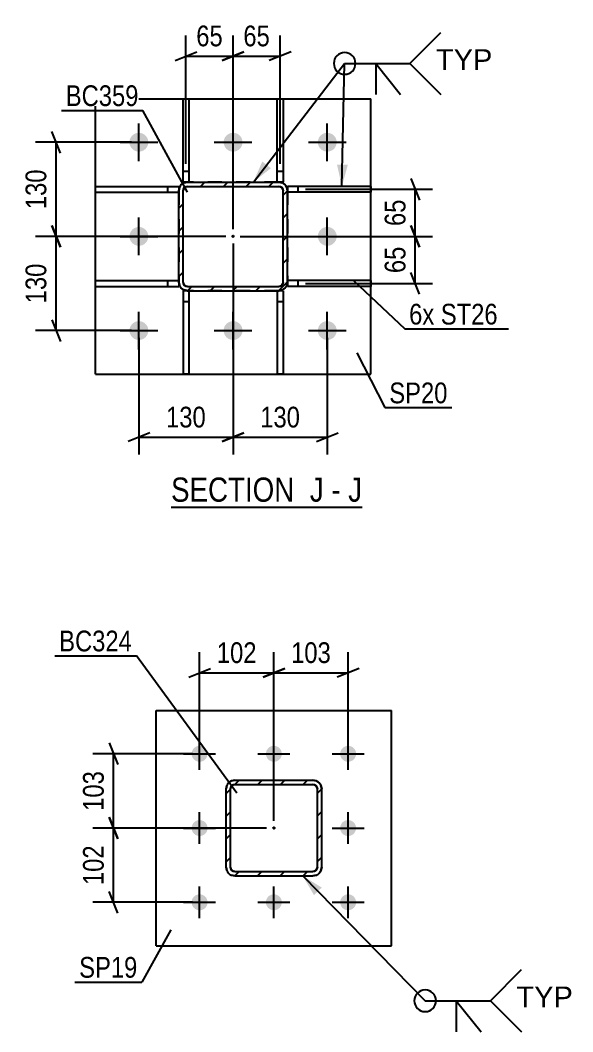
# Model space of a CAD drawing. Header units: millimetres. Extents: x -836 to 353, y -855 to -14.
# Drawn here: x -0.8 to 75.4, y -528.4 to -388.7 of the extents above; entities that cross this region are included whole.
import ezdxf

# ---------------------------------------------------------------- set-up
doc = ezdxf.new("R2010")
doc.units = ezdxf.units.MM
doc.linetypes.add('DXK_LINE_DOT2', pattern=[3.9198, 1.9599, -1.9599])
doc.linetypes.add('DXK_LINE_DOT3', pattern=[5.9187, 2.979, -0.9799, 0.9799, -0.9799])
doc.styles.add('Arial', font='ARIAL.TTF', dxfattribs={"height": 0.2})
doc.styles.add('Arial Narrow', font='ARIALN.TTF', dxfattribs={"height": 0.2})

# ---------------------------------------------------------------- blocks, each defined once
blk = doc.blocks.new('Unknown-570393895-21 - 4459')
at = {"color": 6, "linetype": 'Continuous'}
blk.add_line((19.98, -455.95), (46.35, -455.95), dxfattribs=at)
at = {"color": 0, "linetype": 'Continuous'}
for points in [[(38.09, -455.2), (38.09, -451.7), (19.98, -451.7), (19.98, -455.2)], [(41.06, -455.2), (41.06, -451.7), (39.14, -451.7), (39.14, -455.2)], [(43.38, -455.2), (43.38, -451.7), (42.11, -451.7), (42.11, -455.2)], [(46.35, -455.2), (46.35, -451.7), (44.43, -451.7), (44.43, -455.2)]]:
    blk.add_wipeout(points, dxfattribs=at)
at = {"color": 7, "linetype": 'Continuous', "style": 'Arial Narrow'}
for s, p in [('SECTION ', (19.98, -455.2)), ('J', (39.14, -455.2)), ('J', (44.43, -455.2)), ('-', (42.11, -455.2))]:
    blk.add_text(s, height=3.34, dxfattribs=at).set_placement(p)
blk = doc.blocks.new('Bolt-570393895-4699 - 4459')
at = {"linetype": 'Continuous'}
for points in [[(14.24, -405.57, -1), (16.84, -405.57, -1)], [(27.24, -405.57, -1), (29.84, -405.57, -1)], [(40.24, -405.57, -1), (42.84, -405.57, -1)], [(14.24, -418.57, -1), (16.84, -418.57, -1)], [(40.24, -418.57, -1), (42.84, -418.57, -1)], [(14.24, -431.57, -1), (16.84, -431.57, -1)], [(27.24, -431.57, -1), (29.84, -431.57, -1)], [(40.24, -431.57, -1), (42.84, -431.57, -1)]]:
    blk.add_hatch(color=1, dxfattribs=at).paths.add_polyline_path(points)
at = {"color": 1, "linetype": 'Continuous'}
for p, q in [((15.54, -408.17), (15.54, -402.97)), ((28.54, -408.17), (28.54, -402.97)), ((41.54, -408.17), (41.54, -402.97)), ((12.94, -405.57), (18.14, -405.57)), ((25.94, -405.57), (31.14, -405.57)), ((38.94, -405.57), (44.14, -405.57)), ((15.54, -421.17), (15.54, -415.97)), ((41.54, -421.17), (41.54, -415.97)), ((12.94, -418.57), (18.14, -418.57)), ((38.94, -418.57), (44.14, -418.57)), ((15.54, -434.17), (15.54, -428.97)), ((28.54, -434.17), (28.54, -428.97)), ((41.54, -434.17), (41.54, -428.97)), ((12.94, -431.57), (18.14, -431.57)), ((25.94, -431.57), (31.14, -431.57)), ((38.94, -431.57), (44.14, -431.57))]:
    blk.add_line(p, q, dxfattribs=at)
blk = doc.blocks.new('Part-570393895-4668 - 4459')
at = {"color": 2, "linetype": 'Continuous'}
for p, q in [((47.54, -424.67), (36.04, -424.67)), ((36.04, -424.87), (36.04, -425.47)), ((47.54, -425.47), (36.04, -425.47)), ((47.54, -424.67), (47.54, -425.47))]:
    blk.add_line(p, q, dxfattribs=at)
at = {"color": 7, "linetype": 'DXK_LINE_DOT2'}
for p, q in [((36.04, -424.67), (36.04, -424.87)), ((37.54, -425.47), (37.54, -424.67))]:
    blk.add_line(p, q, dxfattribs=at)
blk = doc.blocks.new('Part-570393895-4521 - 4459')
at = {"linetype": 'Continuous'}
h = blk.add_hatch(dxfattribs=at)
h.set_pattern_fill('', scale=0.7, style=0, pattern_type=0)
h.set_pattern_definition([(45, (36.0357, -412.2651), (-1.57154, 1.57154), [])])
h.paths.add_polyline_path([(36.04, -424.87), (36.04, -412.27), (35.94, -411.81), (35.68, -411.42), (35.29, -411.16), (34.84, -411.07), (22.24, -411.07), (21.78, -411.16), (21.39, -411.42), (21.13, -411.81), (21.04, -412.27), (21.04, -424.87), (21.13, -425.32), (21.39, -425.71), (21.78, -425.97), (22.24, -426.07), (34.84, -426.07), (35.29, -425.97), (35.68, -425.71), (35.94, -425.32)])
h.paths.add_polyline_path([(35.07, -425.42), (34.84, -425.47), (22.24, -425.47), (22.01, -425.42), (21.81, -425.29), (21.68, -425.09), (21.64, -424.87), (21.64, -412.27), (21.68, -412.04), (21.81, -411.84), (22.01, -411.71), (22.24, -411.67), (34.84, -411.67), (35.07, -411.71), (35.26, -411.84), (35.39, -412.04), (35.44, -412.27), (35.44, -424.87), (35.39, -425.09), (35.26, -425.29)])
blk.add_hatch(color=30, dxfattribs=at).paths.add_polyline_path([(28.54, -418.67, -1), (28.54, -418.47, -1)])
at = {"color": 7, "linetype": 'DXK_LINE_DOT2'}
for p, q in [((21.04, -412.27), (21.13, -411.81)), ((21.81, -411.84), (21.68, -412.04)), ((21.78, -411.16), (22.24, -411.07)), ((22.01, -411.71), (21.81, -411.84)), ((22.24, -411.67), (22.01, -411.71)), ((34.84, -411.07), (22.24, -411.07)), ((22.24, -411.67), (34.84, -411.67)), ((34.84, -411.07), (35.29, -411.16)), ((35.07, -411.71), (34.84, -411.67)), ((35.26, -411.84), (35.07, -411.71)), ((35.39, -412.04), (35.26, -411.84)), ((35.94, -411.81), (36.04, -412.27)), ((21.04, -412.27), (21.04, -424.87)), ((21.68, -412.04), (21.64, -412.27)), ((21.64, -424.87), (21.64, -412.27)), ((35.44, -412.27), (35.39, -412.04)), ((35.44, -424.87), (35.44, -412.27)), ((36.04, -412.27), (36.04, -424.87)), ((21.13, -425.32), (21.04, -424.87)), ((21.64, -424.87), (21.68, -425.09)), ((21.68, -425.09), (21.81, -425.29)), ((21.81, -425.29), (22.01, -425.42)), ((22.01, -425.42), (22.24, -425.47)), ((22.24, -425.47), (34.84, -425.47)), ((34.84, -425.47), (35.07, -425.42)), ((35.07, -425.42), (35.26, -425.29)), ((35.26, -425.29), (35.39, -425.09)), ((35.39, -425.09), (35.44, -424.87)), ((36.04, -424.87), (35.94, -425.32)), ((22.24, -426.07), (21.78, -425.97)), ((34.84, -426.07), (22.24, -426.07)), ((35.29, -425.97), (34.84, -426.07))]:
    blk.add_line(p, q, dxfattribs=at)
at = {"color": 2, "linetype": 'Continuous'}
for p, q in [((21.13, -411.81), (21.04, -412.27)), ((21.68, -412.04), (21.81, -411.84)), ((22.24, -411.07), (21.78, -411.16)), ((21.81, -411.84), (22.01, -411.71)), ((22.01, -411.71), (22.24, -411.67)), ((22.24, -411.07), (34.84, -411.07)), ((22.24, -411.67), (34.84, -411.67)), ((35.29, -411.16), (34.84, -411.07)), ((34.84, -411.67), (35.07, -411.71)), ((35.07, -411.71), (35.26, -411.84)), ((35.26, -411.84), (35.39, -412.04)), ((36.04, -412.27), (35.94, -411.81)), ((21.04, -424.87), (21.04, -412.27)), ((21.64, -412.27), (21.68, -412.04)), ((21.64, -424.87), (21.64, -412.27)), ((35.39, -412.04), (35.44, -412.27)), ((35.44, -424.87), (35.44, -412.27)), ((36.04, -424.87), (36.04, -412.27)), ((21.04, -424.87), (21.13, -425.32)), ((21.68, -425.09), (21.64, -424.87)), ((21.81, -425.29), (21.68, -425.09)), ((22.01, -425.42), (21.81, -425.29)), ((22.24, -425.47), (22.01, -425.42)), ((22.24, -425.47), (34.84, -425.47)), ((35.07, -425.42), (34.84, -425.47)), ((35.26, -425.29), (35.07, -425.42)), ((35.39, -425.09), (35.26, -425.29)), ((35.44, -424.87), (35.39, -425.09)), ((35.94, -425.32), (36.04, -424.87)), ((21.78, -425.97), (22.24, -426.07)), ((22.24, -426.07), (34.84, -426.07)), ((34.84, -426.07), (35.29, -425.97))]:
    blk.add_line(p, q, dxfattribs=at)
at = {"color": 7, "linetype": 'DXK_LINE_DOT3'}
blk.add_line((28.54, -418.57), (28.54, -418.57), dxfattribs=at)
at = {"color": 30, "linetype": 'DXK_LINE_DOT3'}
blk.add_line((28.54, -418.57), (28.54, -418.57), dxfattribs=at)
at = {"color": 30, "linetype": 'Continuous'}
blk.add_circle((28.54, -418.57), 0.1, dxfattribs=at)
at = {"color": 7, "linetype": 'DXK_LINE_DOT2'}
for centre, start, end in [((22.24, -412.27), 112.5, 157.5), ((34.84, -412.27), 22.5, 67.5), ((22.24, -424.87), 202.5, 247.5), ((34.84, -424.87), 292.5, 337.5)]:
    blk.add_arc(centre, 1.2, start, end, dxfattribs=at)
at = {"color": 2, "linetype": 'Continuous'}
for centre, start, end in [((22.24, -412.27), 112.5, 157.5), ((34.84, -412.27), 22.5, 67.5), ((22.24, -424.87), 202.5, 247.5), ((34.84, -424.87), 292.5, 337.5)]:
    blk.add_arc(centre, 1.2, start, end, dxfattribs=at)
blk = doc.blocks.new('Part-570393895-4552 - 4459')
at = {"color": 2, "linetype": 'Continuous'}
for p, q in [((9.54, -437.57), (9.54, -399.57)), ((9.54, -399.57), (47.54, -399.57)), ((47.54, -437.57), (47.54, -399.57)), ((9.54, -437.57), (47.54, -437.57))]:
    blk.add_line(p, q, dxfattribs=at)
blk = doc.blocks.new('Part-570393895-4663 - 4459')
at = {"color": 2, "linetype": 'Continuous'}
for p, q in [((9.54, -425.47), (9.54, -424.67)), ((9.54, -424.67), (21.04, -424.67)), ((9.54, -425.47), (21.04, -425.47)), ((21.04, -424.87), (21.04, -425.47))]:
    blk.add_line(p, q, dxfattribs=at)
at = {"color": 7, "linetype": 'DXK_LINE_DOT2'}
for p, q in [((19.54, -425.47), (19.54, -424.67)), ((21.04, -424.67), (21.04, -424.87))]:
    blk.add_line(p, q, dxfattribs=at)
blk = doc.blocks.new('Part-570393895-4709 - 4459')
at = {"color": 2, "linetype": 'Continuous'}
for p, q in [((21.64, -426.07), (21.64, -437.57)), ((22.24, -426.07), (21.64, -426.07)), ((22.44, -426.07), (22.44, -437.57)), ((22.44, -437.57), (21.64, -437.57))]:
    blk.add_line(p, q, dxfattribs=at)
at = {"color": 7, "linetype": 'DXK_LINE_DOT2'}
for p, q in [((22.44, -426.07), (22.24, -426.07)), ((21.64, -427.57), (22.44, -427.57))]:
    blk.add_line(p, q, dxfattribs=at)
blk = doc.blocks.new('Part-570393895-4714 - 4459')
at = {"color": 2, "linetype": 'Continuous'}
for p, q in [((34.64, -426.07), (34.64, -437.57)), ((35.44, -426.07), (34.84, -426.07)), ((35.44, -426.07), (35.44, -437.57)), ((35.44, -437.57), (34.64, -437.57))]:
    blk.add_line(p, q, dxfattribs=at)
at = {"color": 7, "linetype": 'DXK_LINE_DOT2'}
for p, q in [((34.84, -426.07), (34.64, -426.07)), ((34.64, -427.57), (35.44, -427.57))]:
    blk.add_line(p, q, dxfattribs=at)
blk = doc.blocks.new('Part-570393895-4719 - 4459')
at = {"color": 2, "linetype": 'Continuous'}
for p, q in [((21.64, -411.07), (21.64, -399.57)), ((21.64, -399.57), (22.44, -399.57)), ((22.44, -399.57), (22.44, -411.07)), ((22.24, -411.07), (21.64, -411.07))]:
    blk.add_line(p, q, dxfattribs=at)
at = {"color": 7, "linetype": 'DXK_LINE_DOT2'}
for p, q in [((21.64, -409.57), (22.44, -409.57)), ((22.44, -411.07), (22.24, -411.07))]:
    blk.add_line(p, q, dxfattribs=at)
blk = doc.blocks.new('Part-570393895-4724 - 4459')
at = {"color": 2, "linetype": 'Continuous'}
for p, q in [((34.64, -411.07), (34.64, -399.57)), ((34.64, -399.57), (35.44, -399.57)), ((35.44, -399.57), (35.44, -411.07)), ((35.44, -411.07), (34.84, -411.07))]:
    blk.add_line(p, q, dxfattribs=at)
at = {"color": 7, "linetype": 'DXK_LINE_DOT2'}
for p, q in [((34.64, -409.57), (35.44, -409.57)), ((34.84, -411.07), (34.64, -411.07))]:
    blk.add_line(p, q, dxfattribs=at)
blk = doc.blocks.new('Part-570393895-4794 - 4459')
at = {"color": 2, "linetype": 'Continuous'}
for p, q in [((47.54, -411.67), (36.04, -411.67)), ((36.04, -411.67), (36.04, -412.27)), ((47.54, -411.67), (47.54, -412.47)), ((47.54, -412.47), (36.04, -412.47))]:
    blk.add_line(p, q, dxfattribs=at)
at = {"color": 7, "linetype": 'DXK_LINE_DOT2'}
for p, q in [((37.54, -412.47), (37.54, -411.67)), ((36.04, -412.27), (36.04, -412.47))]:
    blk.add_line(p, q, dxfattribs=at)
blk = doc.blocks.new('Part-570393895-4795 - 4459')
at = {"color": 2, "linetype": 'Continuous'}
for p, q in [((9.54, -412.47), (9.54, -411.67)), ((9.54, -411.67), (21.04, -411.67)), ((21.04, -411.67), (21.04, -412.27)), ((9.54, -412.47), (21.04, -412.47))]:
    blk.add_line(p, q, dxfattribs=at)
at = {"color": 7, "linetype": 'DXK_LINE_DOT2'}
for p, q in [((19.54, -412.47), (19.54, -411.67)), ((21.04, -412.27), (21.04, -412.47))]:
    blk.add_line(p, q, dxfattribs=at)
blk = doc.blocks.new('Part-570393895-4262 - 3992')
at = {"color": 2, "linetype": 'Continuous'}
for p, q in [((17.92, -516.5), (17.92, -484)), ((17.92, -484), (50.42, -484)), ((50.42, -516.5), (50.42, -484)), ((17.92, -516.5), (50.42, -516.5))]:
    blk.add_line(p, q, dxfattribs=at)
blk = doc.blocks.new('Bolt-570393895-4025 - 3992')
at = {"linetype": 'Continuous'}
for points in [[(22.82, -490, -1), (25.02, -490, -1)], [(33.07, -490, -1), (35.27, -490, -1)], [(43.32, -490, -1), (45.52, -490, -1)], [(22.82, -500.25, -1), (25.02, -500.25, -1)], [(43.32, -500.25, -1), (45.52, -500.25, -1)], [(22.82, -510.5, -1), (25.02, -510.5, -1)], [(33.07, -510.5, -1), (35.27, -510.5, -1)], [(43.32, -510.5, -1), (45.52, -510.5, -1)]]:
    blk.add_hatch(color=1, dxfattribs=at).paths.add_polyline_path(points)
at = {"color": 1, "linetype": 'Continuous'}
for p, q in [((23.92, -492.2), (23.92, -487.8)), ((34.17, -492.2), (34.17, -487.8)), ((44.42, -492.2), (44.42, -487.8)), ((21.72, -490), (26.12, -490)), ((31.97, -490), (36.37, -490)), ((42.22, -490), (46.62, -490)), ((23.92, -502.45), (23.92, -498.05)), ((44.42, -502.45), (44.42, -498.05)), ((21.72, -500.25), (26.12, -500.25)), ((42.22, -500.25), (46.62, -500.25)), ((23.92, -512.7), (23.92, -508.3)), ((34.17, -512.7), (34.17, -508.3)), ((44.42, -512.7), (44.42, -508.3)), ((21.72, -510.5), (26.12, -510.5)), ((31.97, -510.5), (36.37, -510.5)), ((42.22, -510.5), (46.62, -510.5))]:
    blk.add_line(p, q, dxfattribs=at)
blk = doc.blocks.new('Part-570393895-4280 - 3992')
at = {"linetype": 'Continuous'}
h = blk.add_hatch(dxfattribs=at)
h.set_pattern_fill('', scale=0.7, style=0, pattern_type=0)
h.set_pattern_definition([(45, (40.766, -494.8477), (-1.57154, 1.57154), [])])
h.paths.add_polyline_path([(40.77, -505.65), (40.77, -494.85), (40.67, -494.39), (40.41, -494), (40.03, -493.74), (39.57, -493.65), (28.77, -493.65), (28.31, -493.74), (27.92, -494), (27.66, -494.39), (27.57, -494.85), (27.57, -505.65), (27.66, -506.11), (27.92, -506.5), (28.31, -506.76), (28.77, -506.85), (39.57, -506.85), (40.03, -506.76), (40.41, -506.5), (40.67, -506.11)])
h.paths.add_polyline_path([(39.8, -506.2), (39.57, -506.25), (28.77, -506.25), (28.54, -506.2), (28.34, -506.07), (28.21, -505.88), (28.17, -505.65), (28.17, -494.85), (28.21, -494.62), (28.34, -494.42), (28.54, -494.29), (28.77, -494.25), (39.57, -494.25), (39.8, -494.29), (39.99, -494.42), (40.12, -494.62), (40.17, -494.85), (40.17, -505.65), (40.12, -505.88), (39.99, -506.07)])
blk.add_hatch(color=30, dxfattribs=at).paths.add_polyline_path([(34.17, -500.35, -1), (34.17, -500.15, -1)])
at = {"color": 7, "linetype": 'DXK_LINE_DOT2'}
for p, q in [((28.31, -493.74), (28.77, -493.65)), ((28.54, -494.29), (28.34, -494.42)), ((28.77, -494.25), (28.54, -494.29)), ((28.77, -493.65), (39.57, -493.65)), ((28.77, -494.25), (39.57, -494.25)), ((39.57, -493.65), (40.03, -493.74)), ((39.8, -494.29), (39.57, -494.25)), ((39.99, -494.42), (39.8, -494.29)), ((27.57, -494.85), (27.66, -494.39)), ((27.57, -505.65), (27.57, -494.85)), ((28.21, -494.62), (28.17, -494.85)), ((28.17, -505.65), (28.17, -494.85)), ((28.34, -494.42), (28.21, -494.62)), ((40.12, -494.62), (39.99, -494.42)), ((40.17, -494.85), (40.12, -494.62)), ((40.17, -505.65), (40.17, -494.85)), ((40.67, -494.39), (40.77, -494.85)), ((40.77, -505.65), (40.77, -494.85)), ((27.66, -506.11), (27.57, -505.65)), ((28.17, -505.65), (28.21, -505.88)), ((28.21, -505.88), (28.34, -506.07)), ((28.77, -506.85), (28.31, -506.76)), ((28.34, -506.07), (28.54, -506.2)), ((28.54, -506.2), (28.77, -506.25)), ((28.77, -506.25), (39.57, -506.25)), ((28.77, -506.85), (39.57, -506.85)), ((39.57, -506.25), (39.8, -506.2)), ((40.03, -506.76), (39.57, -506.85)), ((39.8, -506.2), (39.99, -506.07)), ((39.99, -506.07), (40.12, -505.88)), ((40.12, -505.88), (40.17, -505.65)), ((40.77, -505.65), (40.67, -506.11))]:
    blk.add_line(p, q, dxfattribs=at)
at = {"color": 2, "linetype": 'Continuous'}
for p, q in [((28.77, -493.65), (28.31, -493.74)), ((28.34, -494.42), (28.54, -494.29)), ((28.54, -494.29), (28.77, -494.25)), ((28.77, -493.65), (28.77, -493.65)), ((28.77, -493.65), (39.57, -493.65)), ((28.77, -494.25), (28.77, -494.25)), ((28.77, -494.25), (39.57, -494.25)), ((39.57, -493.65), (39.57, -493.65)), ((40.03, -493.74), (39.57, -493.65)), ((39.57, -494.25), (39.57, -494.25)), ((39.57, -494.25), (39.8, -494.29)), ((39.8, -494.29), (39.99, -494.42)), ((27.66, -494.39), (27.57, -494.85)), ((27.57, -494.85), (27.57, -494.85)), ((27.57, -505.65), (27.57, -494.85)), ((28.17, -494.85), (28.21, -494.62)), ((28.17, -494.85), (28.17, -494.85)), ((28.17, -505.65), (28.17, -494.85)), ((28.21, -494.62), (28.34, -494.42)), ((39.99, -494.42), (40.12, -494.62)), ((40.12, -494.62), (40.17, -494.85)), ((40.17, -494.85), (40.17, -494.85)), ((40.17, -505.65), (40.17, -494.85)), ((40.77, -494.85), (40.67, -494.39)), ((40.77, -494.85), (40.77, -494.85)), ((40.77, -505.65), (40.77, -494.85)), ((27.57, -505.65), (27.57, -505.65)), ((27.57, -505.65), (27.66, -506.11)), ((28.17, -505.65), (28.17, -505.65)), ((28.21, -505.88), (28.17, -505.65)), ((28.34, -506.07), (28.21, -505.88)), ((28.31, -506.76), (28.77, -506.85)), ((28.54, -506.2), (28.34, -506.07)), ((28.77, -506.25), (28.54, -506.2)), ((28.77, -506.25), (28.77, -506.25)), ((28.77, -506.25), (39.57, -506.25)), ((28.77, -506.85), (28.77, -506.85)), ((28.77, -506.85), (39.57, -506.85)), ((39.8, -506.2), (39.57, -506.25)), ((39.57, -506.25), (39.57, -506.25)), ((39.57, -506.85), (40.03, -506.76)), ((39.57, -506.85), (39.57, -506.85)), ((39.99, -506.07), (39.8, -506.2)), ((40.12, -505.88), (39.99, -506.07)), ((40.17, -505.65), (40.12, -505.88)), ((40.17, -505.65), (40.17, -505.65)), ((40.67, -506.11), (40.77, -505.65)), ((40.77, -505.65), (40.77, -505.65))]:
    blk.add_line(p, q, dxfattribs=at)
at = {"color": 30, "linetype": 'DXK_LINE_DOT3'}
blk.add_line((34.17, -500.25), (34.17, -500.25), dxfattribs=at)
at = {"color": 30, "linetype": 'Continuous'}
blk.add_circle((34.17, -500.25), 0.1, dxfattribs=at)
at = {"color": 7, "linetype": 'DXK_LINE_DOT2'}
for centre, start, end in [((28.77, -494.85), 112.5, 157.5), ((39.57, -494.85), 22.5, 67.5), ((28.77, -505.65), 202.5, 247.5), ((39.57, -505.65), 292.5, 337.5)]:
    blk.add_arc(centre, 1.2, start, end, dxfattribs=at)
at = {"color": 2, "linetype": 'Continuous'}
for centre, start, end in [((28.77, -494.85), 112.5, 157.5), ((39.57, -494.85), 22.5, 67.5), ((28.77, -505.65), 202.5, 247.5), ((39.57, -505.65), 292.5, 337.5)]:
    blk.add_arc(centre, 1.2, start, end, dxfattribs=at)
blk = doc.blocks.new('StraightDimension-570393895-4942 - 4459')
at = {"color": 7, "linetype": 'Continuous'}
for p, q in [((53.08, -417.07), (54.28, -420.07)), ((29.54, -418.57), (56.08, -418.57)), ((53.68, -425.07), (53.68, -418.57)), ((54.28, -426.57), (53.08, -423.57)), ((38.54, -425.07), (56.08, -425.07))]:
    blk.add_line(p, q, dxfattribs=at)
at = {"color": 0}
blk.add_wipeout([(52.93, -419.39), (48.73, -419.39), (48.73, -424.24), (52.93, -424.24)], dxfattribs=at)
at = {"color": 3, "style": 'Arial Narrow'}
blk.add_text('65', height=2.863, rotation=90.0002, dxfattribs=at).set_placement((52.33, -423.64))
blk = doc.blocks.new('StraightDimension-570393895-4958 - 4459')
at = {"color": 7, "linetype": 'Continuous'}
for p, q in [((53.08, -410.57), (54.28, -413.57)), ((38.54, -412.07), (56.08, -412.07)), ((53.68, -418.57), (53.68, -412.07)), ((54.28, -420.07), (53.08, -417.07)), ((29.54, -418.57), (56.08, -418.57))]:
    blk.add_line(p, q, dxfattribs=at)
at = {"color": 0}
blk.add_wipeout([(52.93, -412.89), (48.73, -412.89), (48.73, -417.74), (52.93, -417.74)], dxfattribs=at)
at = {"color": 3, "style": 'Arial Narrow'}
blk.add_text('65', height=2.863, rotation=90.0002, dxfattribs=at).set_placement((52.33, -417.14))
blk = doc.blocks.new('StraightDimension-570393895-4924 - 4459')
at = {"color": 7, "linetype": 'Continuous'}
for p, q in [((4.71, -407.07), (3.51, -404.07)), ((14.54, -405.57), (1.26, -405.57)), ((4.11, -418.57), (4.11, -405.57)), ((3.51, -417.07), (4.71, -420.07)), ((27.54, -418.57), (1.26, -418.57))]:
    blk.add_line(p, q, dxfattribs=at)
at = {"color": 0}
blk.add_wipeout([(3.36, -408.72), (-0.84, -408.72), (-0.84, -415.41), (3.36, -415.41)], dxfattribs=at)
at = {"color": 3, "style": 'Arial Narrow'}
blk.add_text('130', height=2.863, rotation=90.0002, dxfattribs=at).set_placement((2.76, -414.81))
blk = doc.blocks.new('StraightDimension-570393895-4879 - 4459')
at = {"color": 7, "linetype": 'Continuous'}
for p, q in [((22.04, -408.57), (22.04, -390.83)), ((28.54, -417.57), (28.54, -390.83)), ((20.54, -394.28), (23.54, -393.08)), ((22.04, -393.68), (28.54, -393.68)), ((30.04, -393.08), (27.04, -394.28))]:
    blk.add_line(p, q, dxfattribs=at)
at = {"color": 0}
blk.add_wipeout([(27.71, -392.93), (27.71, -388.73), (22.86, -388.73), (22.86, -392.93)], dxfattribs=at)
at = {"color": 3, "style": 'Arial Narrow'}
blk.add_text('65', height=2.863, dxfattribs=at).set_placement((23.46, -392.33))
blk = doc.blocks.new('StraightDimension-570393895-4907 - 4459')
at = {"color": 7, "linetype": 'Continuous'}
for p, q in [((4.71, -420.07), (3.51, -417.07)), ((27.54, -418.57), (1.26, -418.57)), ((4.11, -431.57), (4.11, -418.57)), ((3.51, -430.07), (4.71, -433.07)), ((14.54, -431.57), (1.26, -431.57))]:
    blk.add_line(p, q, dxfattribs=at)
at = {"color": 0}
blk.add_wipeout([(3.36, -421.72), (-0.84, -421.72), (-0.84, -428.41), (3.36, -428.41)], dxfattribs=at)
at = {"color": 3, "style": 'Arial Narrow'}
blk.add_text('130', height=2.863, rotation=90.0002, dxfattribs=at).set_placement((2.76, -427.81))
blk = doc.blocks.new('StraightDimension-570393895-4844 - 4459')
at = {"color": 7, "linetype": 'Continuous'}
for p, q in [((28.54, -419.57), (28.54, -448.7)), ((15.54, -432.57), (15.54, -448.7)), ((17.04, -445.7), (14.04, -446.9)), ((15.54, -446.3), (28.54, -446.3)), ((27.04, -446.9), (30.04, -445.7))]:
    blk.add_line(p, q, dxfattribs=at)
at = {"color": 0}
blk.add_wipeout([(25.38, -445.55), (25.38, -441.35), (18.69, -441.35), (18.69, -445.55)], dxfattribs=at)
at = {"color": 3, "style": 'Arial Narrow'}
blk.add_text('130', height=2.863, dxfattribs=at).set_placement((19.29, -444.95))
blk = doc.blocks.new('StraightDimension-570393895-4861 - 4459')
at = {"color": 7, "linetype": 'Continuous'}
for p, q in [((28.54, -419.57), (28.54, -448.7)), ((41.54, -432.57), (41.54, -448.7)), ((30.04, -445.7), (27.04, -446.9)), ((28.54, -446.3), (41.54, -446.3)), ((40.04, -446.9), (43.04, -445.7))]:
    blk.add_line(p, q, dxfattribs=at)
at = {"color": 0}
blk.add_wipeout([(38.38, -445.55), (38.38, -441.35), (31.69, -441.35), (31.69, -445.55)], dxfattribs=at)
at = {"color": 3, "style": 'Arial Narrow'}
blk.add_text('130', height=2.863, dxfattribs=at).set_placement((32.29, -444.95))
blk = doc.blocks.new('StraightDimension-570393895-4893 - 4459')
at = {"color": 7, "linetype": 'Continuous'}
for p, q in [((28.54, -417.57), (28.54, -390.83)), ((35.04, -408.57), (35.04, -390.83)), ((27.04, -394.28), (30.04, -393.08)), ((28.54, -393.68), (35.04, -393.68)), ((36.54, -393.08), (33.54, -394.28))]:
    blk.add_line(p, q, dxfattribs=at)
at = {"color": 0}
blk.add_wipeout([(34.21, -392.93), (34.21, -388.73), (29.36, -388.73), (29.36, -392.93)], dxfattribs=at)
at = {"color": 3, "style": 'Arial Narrow'}
blk.add_text('65', height=2.863, dxfattribs=at).set_placement((29.96, -392.33))
blk = doc.blocks.new('StraightDimension-570393895-4359 - 3992')
at = {"color": 7, "linetype": 'Continuous'}
for p, q in [((34.17, -499.25), (34.17, -475.97)), ((44.42, -489), (44.42, -475.97)), ((32.67, -479.42), (35.67, -478.22)), ((34.17, -478.82), (44.42, -478.82)), ((45.92, -478.22), (42.92, -479.42))]:
    blk.add_line(p, q, dxfattribs=at)
at = {"color": 0}
blk.add_wipeout([(42.63, -478.07), (42.63, -473.87), (35.95, -473.87), (35.95, -478.07)], dxfattribs=at)
at = {"color": 3, "style": 'Arial Narrow'}
blk.add_text('103', height=2.863, dxfattribs=at).set_placement((36.55, -477.47))
blk = doc.blocks.new('StraightDimension-570393895-4351 - 3992')
at = {"color": 7, "linetype": 'Continuous'}
for p, q in [((23.92, -489), (23.92, -475.97)), ((34.17, -499.25), (34.17, -475.97)), ((22.42, -479.42), (25.42, -478.22)), ((23.92, -478.82), (34.17, -478.82)), ((35.67, -478.22), (32.67, -479.42))]:
    blk.add_line(p, q, dxfattribs=at)
at = {"color": 0}
blk.add_wipeout([(32.38, -478.07), (32.38, -473.87), (25.7, -473.87), (25.7, -478.07)], dxfattribs=at)
at = {"color": 3, "style": 'Arial Narrow'}
blk.add_text('102', height=2.863, dxfattribs=at).set_placement((26.3, -477.47))
blk = doc.blocks.new('StraightDimension-570393895-4368 - 3992')
at = {"color": 7, "linetype": 'Continuous'}
for p, q in [((11.44, -488.5), (12.64, -491.5)), ((22.92, -490), (9.19, -490)), ((12.04, -500.25), (12.04, -490)), ((12.64, -501.75), (11.44, -498.75)), ((33.17, -500.25), (9.19, -500.25))]:
    blk.add_line(p, q, dxfattribs=at)
at = {"color": 0}
blk.add_wipeout([(11.29, -491.78), (7.09, -491.78), (7.09, -498.47), (11.29, -498.47)], dxfattribs=at)
at = {"color": 3, "style": 'Arial Narrow'}
blk.add_text('103', height=2.863, rotation=90.0002, dxfattribs=at).set_placement((10.69, -497.87))
blk = doc.blocks.new('StraightDimension-570393895-4376 - 3992')
at = {"color": 7, "linetype": 'Continuous'}
for p, q in [((11.44, -498.75), (12.64, -501.75)), ((33.17, -500.25), (9.19, -500.25)), ((12.04, -510.5), (12.04, -500.25)), ((12.64, -512), (11.44, -509)), ((22.92, -510.5), (9.19, -510.5))]:
    blk.add_line(p, q, dxfattribs=at)
at = {"color": 0}
blk.add_wipeout([(11.29, -502.03), (7.09, -502.03), (7.09, -508.72), (11.29, -508.72)], dxfattribs=at)
at = {"color": 3, "style": 'Arial Narrow'}
blk.add_text('102', height=2.863, rotation=90.0002, dxfattribs=at).set_placement((10.69, -508.12))
blk = doc.blocks.new('Mark-570393895-4517 - 4459')
at = {"color": 0}
blk.add_wipeout([(15.5, -400.58), (15.5, -397.58), (5.45, -397.58), (5.45, -400.58)], dxfattribs=at)
blk.add_wipeout([(15.5, -400.58), (15.5, -397.58), (5.45, -397.58), (5.45, -400.58)], dxfattribs=at)
at = {"color": 30, "linetype": 'Continuous'}
for p in [(4.85, -401.18), (22.27, -412.45)]:
    blk.add_line(p, (16.1, -401.18), dxfattribs=at)
at = {"color": 3, "style": 'Arial Narrow'}
blk.add_text('BC359', height=2.863, dxfattribs=at).set_placement((5.45, -400.58))
blk = doc.blocks.new('Mark-570393895-4548 - 4459')
at = {"color": 0}
blk.add_wipeout([(58.14, -441.61), (58.14, -438.61), (50.1, -438.61), (50.1, -441.61)], dxfattribs=at)
blk.add_wipeout([(58.14, -441.61), (58.14, -438.61), (50.1, -438.61), (50.1, -441.61)], dxfattribs=at)
at = {"color": 30, "linetype": 'Continuous'}
for p, q in [((45.61, -434.65), (49.5, -442.21)), ((49.5, -442.21), (58.74, -442.21))]:
    blk.add_line(p, q, dxfattribs=at)
at = {"color": 3, "style": 'Arial Narrow'}
blk.add_text('SP20', height=2.863, dxfattribs=at).set_placement((50.1, -441.61))
blk = doc.blocks.new('WeldMark-570393895-4973 - 4459')
at = {"linetype": 'Continuous'}
for points in [[(33.76, -409.15), (31.34, -411.07), (32.57, -408.23)], [(44.38, -408.68), (43.56, -411.67), (42.88, -408.65)]]:
    blk.add_hatch(color=30, dxfattribs=at).paths.add_polyline_path(points)
at = {"color": 30, "linetype": 'Continuous'}
for p, q in [((31.34, -411.07), (43.94, -394.69)), ((43.56, -411.67), (43.94, -394.69)), ((43.94, -394.69), (52.94, -394.69))]:
    blk.add_line(p, q, dxfattribs=at)
at = {"color": 3, "linetype": 'Continuous'}
for q in [(51.66, -398.98), (48.23, -398.98)]:
    blk.add_line((48.23, -394.69), q, dxfattribs=at)
for start, end in [(90, 270), (270, 90)]:
    blk.add_arc((43.94, -394.69), 1.5, start, end, dxfattribs=at)
at = {"color": 0, "linetype": 'Continuous'}
blk.add_wipeout([(64.32, -395.59), (64.32, -392.59), (56.54, -392.59), (56.54, -395.59)], dxfattribs=at)
blk.add_wipeout([(64.32, -395.59), (64.32, -392.59), (56.54, -392.59), (56.54, -395.59)], dxfattribs=at)
at = {"color": 3, "linetype": 'Continuous'}
for q in [(57.23, -390.41), (57.23, -398.98)]:
    blk.add_line((52.94, -394.69), q, dxfattribs=at)
at = {"color": 3, "linetype": 'Continuous', "style": 'Arial'}
blk.add_text('TYP', height=2.865, dxfattribs=at).set_placement((56.54, -395.59))
blk = doc.blocks.new('MarkSet-570393895-5008 - 4459')
at = {"color": 0}
for points in [[(56.31, -430.74), (56.31, -427.74), (52.84, -427.74), (52.84, -430.74)], [(65.07, -430.74), (65.07, -427.74), (57.21, -427.74), (57.21, -430.74)]]:
    blk.add_wipeout(points, dxfattribs=at)
for points in [[(56.31, -430.74), (56.31, -427.74), (52.84, -427.74), (52.84, -430.74)], [(65.07, -430.74), (65.07, -427.74), (57.21, -427.74), (57.21, -430.74)]]:
    blk.add_wipeout(points, dxfattribs=at)
at = {"color": 30, "linetype": 'Continuous'}
for p, q in [((45.14, -424.67), (52.24, -431.34)), ((52.24, -431.34), (66.57, -431.34))]:
    blk.add_line(p, q, dxfattribs=at)
at = {"color": 3, "style": 'Arial Narrow'}
for s, p in [('6x', (52.84, -430.74)), ('ST26', (57.21, -430.74))]:
    blk.add_text(s, height=2.863, dxfattribs=at).set_placement(p)
blk = doc.blocks.new('WeldMark-570393895-4405 - 3992')
at = {"linetype": 'Continuous'}
blk.add_hatch(color=30, dxfattribs=at).paths.add_polyline_path([(39.71, -509.52), (38.15, -506.85), (40.78, -508.47)])
at = {"color": 30, "linetype": 'Continuous'}
for p, q in [((38.15, -506.85), (55.05, -524.09)), ((55.05, -524.09), (64.05, -524.09))]:
    blk.add_line(p, q, dxfattribs=at)
at = {"color": 3, "linetype": 'Continuous'}
for q in [(62.76, -528.37), (59.33, -528.37)]:
    blk.add_line((59.33, -524.09), q, dxfattribs=at)
for start, end in [(90, 270), (270, 90)]:
    blk.add_arc((55.05, -524.09), 1.5, start, end, dxfattribs=at)
at = {"color": 0, "linetype": 'Continuous'}
blk.add_wipeout([(75.42, -524.99), (75.42, -521.99), (67.65, -521.99), (67.65, -524.99)], dxfattribs=at)
blk.add_wipeout([(75.42, -524.99), (75.42, -521.99), (67.65, -521.99), (67.65, -524.99)], dxfattribs=at)
at = {"color": 3, "linetype": 'Continuous'}
for q in [(68.33, -519.8), (68.33, -528.37)]:
    blk.add_line((64.05, -524.09), q, dxfattribs=at)
at = {"color": 3, "linetype": 'Continuous', "style": 'Arial'}
blk.add_text('TYP', height=2.865, dxfattribs=at).set_placement((67.65, -524.99))
blk = doc.blocks.new('Mark-570393895-4276 - 3992')
at = {"color": 0}
blk.add_wipeout([(14.59, -475.86), (14.59, -472.86), (4.54, -472.86), (4.54, -475.86)], dxfattribs=at)
blk.add_wipeout([(14.59, -475.86), (14.59, -472.86), (4.54, -472.86), (4.54, -475.86)], dxfattribs=at)
at = {"color": 30, "linetype": 'Continuous'}
for p in [(3.94, -476.46), (29.04, -495.45)]:
    blk.add_line(p, (15.19, -476.46), dxfattribs=at)
at = {"color": 3, "style": 'Arial Narrow'}
blk.add_text('BC324', height=2.863, dxfattribs=at).set_placement((4.54, -475.86))
blk = doc.blocks.new('Mark-570393895-4258 - 3992')
at = {"color": 0}
blk.add_wipeout([(15.34, -520.91), (15.34, -517.91), (7.3, -517.91), (7.3, -520.91)], dxfattribs=at)
blk.add_wipeout([(15.34, -520.91), (15.34, -517.91), (7.3, -517.91), (7.3, -520.91)], dxfattribs=at)
at = {"color": 30, "linetype": 'Continuous'}
for p in [(19.95, -514.28), (6.7, -521.51)]:
    blk.add_line(p, (15.94, -521.51), dxfattribs=at)
at = {"color": 3, "style": 'Arial Narrow'}
blk.add_text('SP19', height=2.863, dxfattribs=at).set_placement((7.3, -520.91))

msp = doc.modelspace()

# ---------------------------------------------------------------- block references
for name in ['Part-570393895-4552 - 4459', 'Part-570393895-4719 - 4459', 'Part-570393895-4724 - 4459', 'Bolt-570393895-4699 - 4459', 'Part-570393895-4795 - 4459', 'Part-570393895-4521 - 4459', 'Part-570393895-4794 - 4459', 'Part-570393895-4663 - 4459', 'Part-570393895-4668 - 4459', 'Part-570393895-4709 - 4459', 'Part-570393895-4714 - 4459', 'Unknown-570393895-21 - 4459', 'Part-570393895-4262 - 3992', 'Bolt-570393895-4025 - 3992', 'Part-570393895-4280 - 3992']:
    msp.add_blockref(name, (0, 0))

# ---------------------------------------------------------------- next in the draw order: block references
for name in ['StraightDimension-570393895-4924 - 4459', 'StraightDimension-570393895-4942 - 4459', 'Mark-570393895-4548 - 4459', 'StraightDimension-570393895-4359 - 3992', 'WeldMark-570393895-4405 - 3992', 'Mark-570393895-4258 - 3992']:
    msp.add_blockref(name, (0, 0))

# ---------------------------------------------------------------- next in the draw order: block references
for name in ['StraightDimension-570393895-4958 - 4459', 'MarkSet-570393895-5008 - 4459', 'StraightDimension-570393895-4351 - 3992']:
    msp.add_blockref(name, (0, 0))

# ---------------------------------------------------------------- next in the draw order: block references
for name in ['StraightDimension-570393895-4879 - 4459', 'StraightDimension-570393895-4368 - 3992']:
    msp.add_blockref(name, (0, 0))

# ---------------------------------------------------------------- next in the draw order: block references
for name in ['Mark-570393895-4517 - 4459', 'StraightDimension-570393895-4907 - 4459', 'Mark-570393895-4276 - 3992', 'StraightDimension-570393895-4376 - 3992']:
    msp.add_blockref(name, (0, 0))

# ---------------------------------------------------------------- next in the draw order: block references
for name in ['StraightDimension-570393895-4893 - 4459', 'StraightDimension-570393895-4844 - 4459']:
    msp.add_blockref(name, (0, 0))

# ---------------------------------------------------------------- next in the draw order: block references
for name in ['WeldMark-570393895-4973 - 4459', 'StraightDimension-570393895-4861 - 4459']:
    msp.add_blockref(name, (0, 0))

doc.saveas('drawing.dxf')
